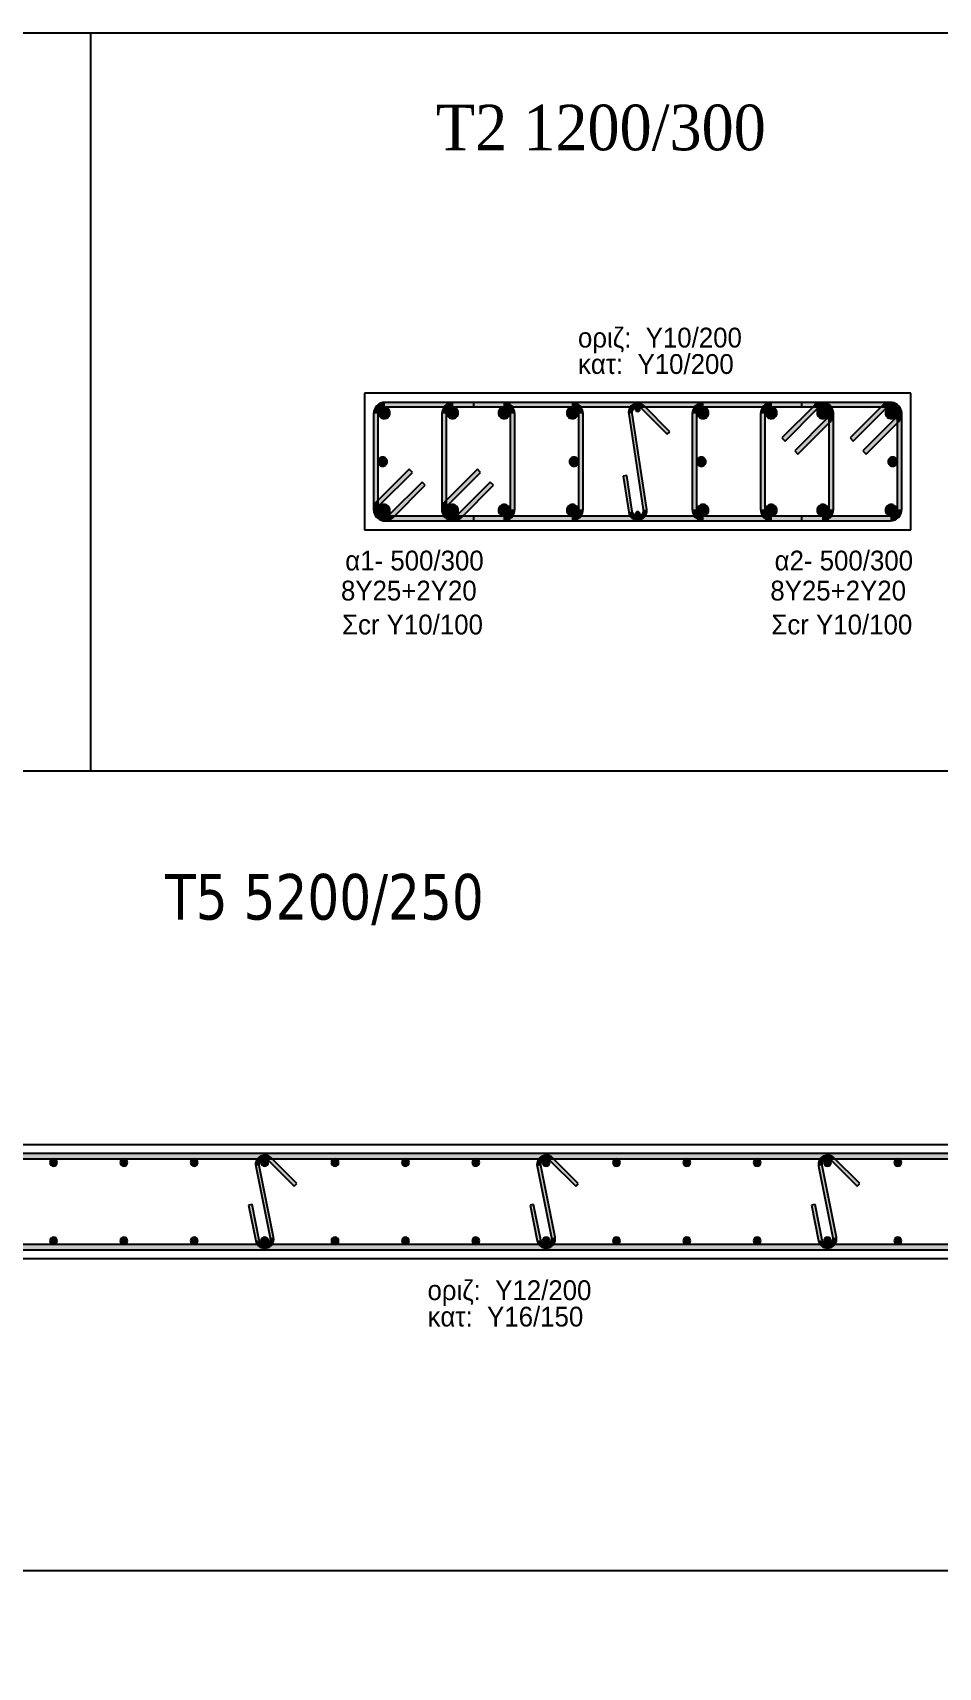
# Model space of a CAD drawing. Header units: millimetres. Extents: x -2171 to 1563, y -1758 to -1505.
# Drawn here: x -941.69 to -931.75, y -1608.19 to -1590.25 of the extents above; entities that cross this region are included whole.
import ezdxf

# ---------------------------------------------------------------- set-up
doc = ezdxf.new("R2010")
doc.units = ezdxf.units.MM
for name, color, linetype in [('-S_TEXT', 3, 'Continuous'), ('Col_Det', 7, 'Continuous'), ('Col_Det_4', 7, 'Continuous'), ('Col_Det_Fill', 7, 'Continuous'), ('Geo_Col_Pro_1', 7, 'Continuous'), ('pinakaki', 153, 'Continuous')]:
    doc.layers.add(name, color=color, linetype=linetype)
doc.styles.add('S1Arl22_b_934_161', font='arial.ttf', dxfattribs={"width": 0.933629, "height": 0.002175})
doc.styles.add('S1TmsNwRmn22_b_934_161', font='times.ttf', dxfattribs={"width": 0.933629, "height": 0.002175})
doc.styles.get("Standard").update_dxf_attribs({"font": 'tahoma.ttf'})

msp = doc.modelspace()

# ---------------------------------------------------------------- hatches: boundary and pattern name
at = {"layer": 'Col_Det_Fill'}
for color, points in [(252, [(-937.8223, -1594.3574), (-937.8223, -1594.3074, 0.4142136), (-937.9473, -1594.4324), (-937.8973, -1594.4324, -0.4142136)]), (252, [(-937.8973, -1594.4324), (-937.9473, -1594.4324), (-937.9473, -1595.4824), (-937.8973, -1595.4824)]), (12, [(-937.8936, -1594.4235, 0.4142136), (-937.8311, -1594.486, 0.4142136), (-937.7686, -1594.4235, 0.4142136), (-937.8311, -1594.361, 0.4142136)]), (252, [(-935.7723, -1594.3574), (-935.7723, -1594.3074), (-937.8223, -1594.3074), (-937.8223, -1594.3574)]), (252, [(-937.0723, -1594.3574), (-937.0723, -1594.3074, 0.4142136), (-937.1973, -1594.4324), (-937.1473, -1594.4324, -0.4142136)]), (252, [(-937.1473, -1594.4324), (-937.1973, -1594.4324), (-937.1973, -1595.4824), (-937.1473, -1595.4824)]), (56, [(-937.1436, -1594.4235, 0.4142136), (-937.0811, -1594.486, 0.4142136), (-937.0186, -1594.4235, 0.4142136), (-937.0811, -1594.361, 0.4142136)]), (252, [(-936.5223, -1594.3574), (-936.5223, -1594.3074), (-937.0723, -1594.3074), (-937.0723, -1594.3574)]), (252, [(-933.2458, -1594.3574), (-933.2458, -1594.3074), (-936.8488, -1594.3074), (-936.8488, -1594.3574)]), (56, [(-936.576, -1594.4235, 0.4142136), (-936.5135, -1594.486, 0.4142136), (-936.451, -1594.4235, 0.4142136), (-936.5135, -1594.361, 0.4142136)]), (252, [(-936.4473, -1594.4324), (-936.3973, -1594.4324, 0.4142136), (-936.5223, -1594.3074), (-936.5223, -1594.3574, -0.4142136)]), (252, [(-936.4473, -1595.4824), (-936.3973, -1595.4824), (-936.3973, -1594.4324), (-936.4473, -1594.4324)]), (12, [(-935.826, -1594.4235, 0.4142136), (-935.7635, -1594.486, 0.4142136), (-935.701, -1594.4235, 0.4142136), (-935.7635, -1594.361, 0.4142136)]), (252, [(-935.6973, -1594.4324), (-935.6473, -1594.4324, 0.4142136), (-935.7723, -1594.3074), (-935.7723, -1594.3574, -0.4142136)]), (252, [(-935.6973, -1595.4824), (-935.6473, -1595.4824), (-935.6473, -1594.4324), (-935.6973, -1594.4324)]), (252, [(-935.1462, -1594.4322), (-935.1066, -1594.4263, -0.7233449), (-935.0049, -1594.375), (-934.9766, -1594.3467, 0.7233449)]), (252, [(-934.988, -1595.4885), (-934.9484, -1595.4826), (-935.1066, -1594.4263), (-935.1462, -1594.4322)]), (133, [(-935.0723, -1594.3824, 0.4142136), (-935.0473, -1594.4074, 0.4142136), (-935.0223, -1594.3824, 0.4142136), (-935.0473, -1594.3574, 0.4142136)]), (252, [(-934.9766, -1594.3467), (-935.0049, -1594.375), (-934.722, -1594.6578), (-934.6937, -1594.6295)]), (252, [(-934.3223, -1594.3574), (-934.3223, -1594.3074, 0.4142136), (-934.4473, -1594.4324), (-934.3973, -1594.4324, -0.4142136)]), (252, [(-934.3973, -1594.4324), (-934.4473, -1594.4324), (-934.4473, -1595.4824), (-934.3973, -1595.4824)]), (12, [(-934.2686, -1594.4235, 0.4142136), (-934.3311, -1594.361, 0.4142136), (-934.3936, -1594.4235, 0.4142136), (-934.3311, -1594.486, 0.4142136)]), (252, [(-932.2723, -1594.3574), (-932.2723, -1594.3074), (-934.3223, -1594.3074), (-934.3223, -1594.3574)]), (252, [(-933.5723, -1594.3574), (-933.5723, -1594.3074, 0.4142136), (-933.6973, -1594.4324), (-933.6473, -1594.4324, -0.4142136)]), (252, [(-933.6473, -1594.4324), (-933.6973, -1594.4324), (-933.6973, -1595.4824), (-933.6473, -1595.4824)]), (56, [(-933.5186, -1594.4235, 0.4142136), (-933.5811, -1594.361, 0.4142136), (-933.6436, -1594.4235, 0.4142136), (-933.5811, -1594.486, 0.4142136)]), (252, [(-933.0223, -1594.3574), (-933.0223, -1594.3074), (-933.5723, -1594.3074), (-933.5723, -1594.3574)]), (252, [(-933.0753, -1594.3793), (-933.1107, -1594.344), (-933.4642, -1594.6975), (-933.4289, -1594.7329)]), (252, [(-932.9473, -1594.4324), (-932.8973, -1594.4324, 0.6681786), (-933.1107, -1594.344), (-933.0753, -1594.3793, -0.6681786)]), (56, [(-932.951, -1594.4235, 0.4142136), (-933.0135, -1594.361, 0.4142136), (-933.076, -1594.4235, 0.4142136), (-933.0135, -1594.486, 0.4142136)]), (252, [(-932.9693, -1594.4854), (-932.9339, -1594.5208, 0.6681786), (-933.0223, -1594.3074), (-933.0223, -1594.3574, -0.6681786)]), (252, [(-932.9473, -1595.4824), (-932.8973, -1595.4824), (-932.8973, -1594.4324), (-932.9473, -1594.4324)]), (252, [(-932.3253, -1594.3793), (-932.3607, -1594.344), (-932.7142, -1594.6975), (-932.6789, -1594.7329)]), (252, [(-932.1973, -1594.4324), (-932.1473, -1594.4324, 0.6681786), (-932.3607, -1594.344), (-932.3253, -1594.3793, -0.6681786)]), (12, [(-932.201, -1594.4235, 0.4142136), (-932.2635, -1594.361, 0.4142136), (-932.326, -1594.4235, 0.4142136), (-932.2635, -1594.486, 0.4142136)]), (252, [(-932.2193, -1594.4854), (-932.1839, -1594.5208, 0.6681786), (-932.2723, -1594.3074), (-932.2723, -1594.3574, -0.6681786)]), (252, [(-932.1973, -1595.4824), (-932.1473, -1595.4824), (-932.1473, -1594.4324), (-932.1973, -1594.4324)]), (252, [(-933.3228, -1594.839), (-933.2875, -1594.8743), (-932.9339, -1594.5208), (-932.9693, -1594.4854)]), (252, [(-932.5728, -1594.839), (-932.5375, -1594.8743), (-932.1839, -1594.5208), (-932.2193, -1594.4854)]), (133, [(-937.8973, -1594.9574, 0.4142136), (-937.8473, -1595.0074, 0.4142136), (-937.7973, -1594.9574, 0.4142136), (-937.8473, -1594.9074, 0.4142136)]), (133, [(-935.7973, -1594.9574, 0.4142136), (-935.7473, -1595.0074, 0.4142136), (-935.6973, -1594.9574, 0.4142136), (-935.7473, -1594.9074, 0.4142136)]), (133, [(-934.2973, -1594.9574, 0.4142136), (-934.3473, -1594.9074, 0.4142136), (-934.3973, -1594.9574, 0.4142136), (-934.3473, -1595.0074, 0.4142136)]), (133, [(-932.1973, -1594.9574, 0.4142136), (-932.2473, -1594.9074, 0.4142136), (-932.2973, -1594.9574, 0.4142136), (-932.2473, -1595.0074, 0.4142136)]), (252, [(-937.5218, -1595.0758), (-937.5571, -1595.0404), (-937.9107, -1595.394), (-937.8753, -1595.4293)]), (252, [(-937.7693, -1595.5354), (-937.7339, -1595.5708), (-937.3804, -1595.2172), (-937.4157, -1595.1819)]), (252, [(-936.7718, -1595.0758), (-936.8071, -1595.0404), (-937.1607, -1595.394), (-937.1253, -1595.4293)]), (252, [(-937.0193, -1595.5354), (-936.9839, -1595.5708), (-936.6304, -1595.2172), (-936.6657, -1595.1819)]), (252, [(-935.1659, -1595.1107), (-935.2055, -1595.1166), (-935.1462, -1595.5122), (-935.1066, -1595.5063)]), (252, [(-937.8753, -1595.4293), (-937.9107, -1595.394, 0.6681786), (-937.8223, -1595.6074), (-937.8223, -1595.5574, -0.6681786)]), (252, [(-937.8973, -1595.4824), (-937.9473, -1595.4824, 0.6681786), (-937.7339, -1595.5708), (-937.7693, -1595.5354, -0.6681786)]), (12, [(-937.8936, -1595.4912, 0.4142136), (-937.8311, -1595.5537, 0.4142136), (-937.7686, -1595.4912, 0.4142136), (-937.8311, -1595.4287, 0.4142136)]), (252, [(-937.1253, -1595.4293), (-937.1607, -1595.394, 0.6681786), (-937.0723, -1595.6074), (-937.0723, -1595.5574, -0.6681786)]), (252, [(-937.1473, -1595.4824), (-937.1973, -1595.4824, 0.6681786), (-936.9839, -1595.5708), (-937.0193, -1595.5354, -0.6681786)]), (56, [(-937.1436, -1595.4912, 0.4142136), (-937.0811, -1595.5537, 0.4142136), (-937.0186, -1595.4912, 0.4142136), (-937.0811, -1595.4287, 0.4142136)]), (56, [(-936.576, -1595.4912, 0.4142136), (-936.5135, -1595.5537, 0.4142136), (-936.451, -1595.4912, 0.4142136), (-936.5135, -1595.4287, 0.4142136)]), (252, [(-936.5223, -1595.5574), (-936.5223, -1595.6074, 0.4142136), (-936.3973, -1595.4824), (-936.4473, -1595.4824, -0.4142136)]), (12, [(-935.826, -1595.4912, 0.4142136), (-935.7635, -1595.5537, 0.4142136), (-935.701, -1595.4912, 0.4142136), (-935.7635, -1595.4287, 0.4142136)]), (252, [(-935.7723, -1595.5574), (-935.7723, -1595.6074, 0.4142136), (-935.6473, -1595.4824), (-935.6973, -1595.4824, -0.4142136)]), (252, [(-935.1066, -1595.5063), (-935.1462, -1595.5122, 1), (-934.9484, -1595.4826), (-934.988, -1595.4885, -1)]), (133, [(-935.0723, -1595.5324, 0.4142136), (-935.0473, -1595.5574, 0.4142136), (-935.0223, -1595.5324, 0.4142136), (-935.0473, -1595.5074, 0.4142136)]), (252, [(-934.3973, -1595.4824), (-934.4473, -1595.4824, 0.4142136), (-934.3223, -1595.6074), (-934.3223, -1595.5574, -0.4142136)]), (12, [(-934.2686, -1595.4912, 0.4142136), (-934.3311, -1595.4287, 0.4142136), (-934.3936, -1595.4912, 0.4142136), (-934.3311, -1595.5537, 0.4142136)]), (252, [(-933.6473, -1595.4824), (-933.6973, -1595.4824, 0.4142136), (-933.5723, -1595.6074), (-933.5723, -1595.5574, -0.4142136)]), (56, [(-933.5186, -1595.4912, 0.4142136), (-933.5811, -1595.4287, 0.4142136), (-933.6436, -1595.4912, 0.4142136), (-933.5811, -1595.5537, 0.4142136)]), (56, [(-932.951, -1595.4912, 0.4142136), (-933.0135, -1595.4287, 0.4142136), (-933.076, -1595.4912, 0.4142136), (-933.0135, -1595.5537, 0.4142136)]), (252, [(-933.0223, -1595.5574), (-933.0223, -1595.6074, 0.4142136), (-932.8973, -1595.4824), (-932.9473, -1595.4824, -0.4142136)]), (12, [(-932.201, -1595.4912, 0.4142136), (-932.2635, -1595.4287, 0.4142136), (-932.326, -1595.4912, 0.4142136), (-932.2635, -1595.5537, 0.4142136)]), (252, [(-932.2723, -1595.5574), (-932.2723, -1595.6074, 0.4142136), (-932.1473, -1595.4824), (-932.1973, -1595.4824, -0.4142136)]), (252, [(-937.8223, -1595.5574), (-937.8223, -1595.6074), (-935.7723, -1595.6074), (-935.7723, -1595.5574)]), (252, [(-937.0723, -1595.5574), (-937.0723, -1595.6074), (-936.5223, -1595.6074), (-936.5223, -1595.5574)]), (252, [(-936.8488, -1595.5574), (-936.8488, -1595.6074), (-933.2458, -1595.6074), (-933.2458, -1595.5574)]), (252, [(-934.3223, -1595.5574), (-934.3223, -1595.6074), (-932.2723, -1595.6074), (-932.2723, -1595.5574)]), (252, [(-933.5723, -1595.5574), (-933.5723, -1595.6074), (-933.0223, -1595.6074), (-933.0223, -1595.5574)]), (252, [(-926.3768, -1602.6107), (-926.3768, -1602.5507), (-946.5022, -1602.5507), (-946.5022, -1602.6107)]), (133, [(-941.5024, -1602.6507, 0.4142136), (-941.4624, -1602.6907, 0.4142136), (-941.4224, -1602.6507, 0.4142136), (-941.4624, -1602.6107, 0.4142136)]), (133, [(-940.7296, -1602.6507, 0.4142136), (-940.6896, -1602.6907, 0.4142136), (-940.6496, -1602.6507, 0.4142136), (-940.6896, -1602.6107, 0.4142136)]), (133, [(-939.9569, -1602.6507, 0.4142136), (-939.9169, -1602.6907, 0.4142136), (-939.8769, -1602.6507, 0.4142136), (-939.9169, -1602.6107, 0.4142136)]), (252, [(-939.2422, -1602.6902), (-939.203, -1602.6824, -0.741663), (-939.1017, -1602.6282), (-939.0734, -1602.6, 0.741663)]), (252, [(-939.0853, -1603.479), (-939.046, -1603.4712), (-939.203, -1602.6824), (-939.2422, -1602.6902)]), (133, [(-939.1841, -1602.6507, 0.4142136), (-939.1441, -1602.6907, 0.4142136), (-939.1041, -1602.6507, 0.4142136), (-939.1441, -1602.6107, 0.4142136)]), (252, [(-939.0734, -1602.6), (-939.1017, -1602.6282), (-938.8189, -1602.9111), (-938.7906, -1602.8828)]), (133, [(-938.4114, -1602.6507, 0.4142136), (-938.3714, -1602.6907, 0.4142136), (-938.3314, -1602.6507, 0.4142136), (-938.3714, -1602.6107, 0.4142136)]), (133, [(-937.6386, -1602.6507, 0.4142136), (-937.5986, -1602.6907, 0.4142136), (-937.5586, -1602.6507, 0.4142136), (-937.5986, -1602.6107, 0.4142136)]), (133, [(-936.8659, -1602.6507, 0.4142136), (-936.8259, -1602.6907, 0.4142136), (-936.7859, -1602.6507, 0.4142136), (-936.8259, -1602.6107, 0.4142136)]), (252, [(-936.1512, -1602.6902), (-936.112, -1602.6824, -0.741663), (-936.0107, -1602.6282), (-935.9824, -1602.6, 0.741663)]), (252, [(-935.9943, -1603.479), (-935.955, -1603.4712), (-936.112, -1602.6824), (-936.1512, -1602.6902)]), (133, [(-936.0931, -1602.6507, 0.4142136), (-936.0531, -1602.6907, 0.4142136), (-936.0131, -1602.6507, 0.4142136), (-936.0531, -1602.6107, 0.4142136)]), (252, [(-935.9824, -1602.6), (-936.0107, -1602.6282), (-935.7279, -1602.9111), (-935.6996, -1602.8828)]), (133, [(-935.3204, -1602.6507, 0.4142136), (-935.2804, -1602.6907, 0.4142136), (-935.2404, -1602.6507, 0.4142136), (-935.2804, -1602.6107, 0.4142136)]), (133, [(-934.5476, -1602.6507, 0.4142136), (-934.5076, -1602.6907, 0.4142136), (-934.4676, -1602.6507, 0.4142136), (-934.5076, -1602.6107, 0.4142136)]), (133, [(-933.7749, -1602.6507, 0.4142136), (-933.7349, -1602.6907, 0.4142136), (-933.6949, -1602.6507, 0.4142136), (-933.7349, -1602.6107, 0.4142136)]), (252, [(-933.0602, -1602.6902), (-933.021, -1602.6824, -0.741663), (-932.9197, -1602.6282), (-932.8914, -1602.6, 0.741663)]), (252, [(-932.9033, -1603.479), (-932.864, -1603.4712), (-933.021, -1602.6824), (-933.0602, -1602.6902)]), (133, [(-933.0021, -1602.6507, 0.4142136), (-932.9621, -1602.6907, 0.4142136), (-932.9221, -1602.6507, 0.4142136), (-932.9621, -1602.6107, 0.4142136)]), (252, [(-932.8914, -1602.6), (-932.9197, -1602.6282), (-932.6368, -1602.9111), (-932.6086, -1602.8828)]), (133, [(-932.2294, -1602.6507, 0.4142136), (-932.1894, -1602.6907, 0.4142136), (-932.1494, -1602.6507, 0.4142136), (-932.1894, -1602.6107, 0.4142136)]), (252, [(-939.281, -1603.1101), (-939.3203, -1603.1179), (-939.2422, -1603.5102), (-939.203, -1603.5024)]), (252, [(-936.19, -1603.1101), (-936.2292, -1603.1179), (-936.1512, -1603.5102), (-936.112, -1603.5024)]), (252, [(-933.099, -1603.1101), (-933.1382, -1603.1179), (-933.0602, -1603.5102), (-933.021, -1603.5024)]), (252, [(-946.5022, -1603.5507), (-946.5022, -1603.6107), (-926.3768, -1603.6107), (-926.3768, -1603.5507)]), (133, [(-941.5024, -1603.5107, 0.4142136), (-941.4624, -1603.5507, 0.4142136), (-941.4224, -1603.5107, 0.4142136), (-941.4624, -1603.4707, 0.4142136)]), (133, [(-940.7296, -1603.5107, 0.4142136), (-940.6896, -1603.5507, 0.4142136), (-940.6496, -1603.5107, 0.4142136), (-940.6896, -1603.4707, 0.4142136)]), (133, [(-939.9569, -1603.5107, 0.4142136), (-939.9169, -1603.5507, 0.4142136), (-939.8769, -1603.5107, 0.4142136), (-939.9169, -1603.4707, 0.4142136)]), (252, [(-939.203, -1603.5024), (-939.2422, -1603.5102, 1), (-939.046, -1603.4712), (-939.0853, -1603.479, -1)]), (133, [(-939.1841, -1603.5107, 0.4142136), (-939.1441, -1603.5507, 0.4142136), (-939.1041, -1603.5107, 0.4142136), (-939.1441, -1603.4707, 0.4142136)]), (133, [(-938.4114, -1603.5107, 0.4142136), (-938.3714, -1603.5507, 0.4142136), (-938.3314, -1603.5107, 0.4142136), (-938.3714, -1603.4707, 0.4142136)]), (133, [(-937.6386, -1603.5107, 0.4142136), (-937.5986, -1603.5507, 0.4142136), (-937.5586, -1603.5107, 0.4142136), (-937.5986, -1603.4707, 0.4142136)]), (133, [(-936.8659, -1603.5107, 0.4142136), (-936.8259, -1603.5507, 0.4142136), (-936.7859, -1603.5107, 0.4142136), (-936.8259, -1603.4707, 0.4142136)]), (252, [(-936.112, -1603.5024), (-936.1512, -1603.5102, 1), (-935.955, -1603.4712), (-935.9943, -1603.479, -1)]), (133, [(-936.0931, -1603.5107, 0.4142136), (-936.0531, -1603.5507, 0.4142136), (-936.0131, -1603.5107, 0.4142136), (-936.0531, -1603.4707, 0.4142136)]), (133, [(-935.3204, -1603.5107, 0.4142136), (-935.2804, -1603.5507, 0.4142136), (-935.2404, -1603.5107, 0.4142136), (-935.2804, -1603.4707, 0.4142136)]), (133, [(-934.5476, -1603.5107, 0.4142136), (-934.5076, -1603.5507, 0.4142136), (-934.4676, -1603.5107, 0.4142136), (-934.5076, -1603.4707, 0.4142136)]), (133, [(-933.7749, -1603.5107, 0.4142136), (-933.7349, -1603.5507, 0.4142136), (-933.6949, -1603.5107, 0.4142136), (-933.7349, -1603.4707, 0.4142136)]), (252, [(-933.021, -1603.5024), (-933.0602, -1603.5102, 1), (-932.864, -1603.4712), (-932.9033, -1603.479, -1)]), (133, [(-933.0021, -1603.5107, 0.4142136), (-932.9621, -1603.5507, 0.4142136), (-932.9221, -1603.5107, 0.4142136), (-932.9621, -1603.4707, 0.4142136)]), (133, [(-932.2294, -1603.5107, 0.4142136), (-932.1894, -1603.5507, 0.4142136), (-932.1494, -1603.5107, 0.4142136), (-932.1894, -1603.4707, 0.4142136)])]:
    msp.add_hatch(color=color, dxfattribs=at).paths.add_polyline_path(points)

# ---------------------------------------------------------------- linework, layer by layer
at = {"layer": '-S_TEXT', "ltscale": 5}
msp.add_lwpolyline([(-951.7016, -1590.2497), (-893.5541, -1590.2497), (-893.5541, -1630.2944), (-951.7016, -1630.2944)], close=True, dxfattribs=at)
at = {"layer": 'Col_Det', "color": 7, "elevation": -14.75}
for points in [[(-932.0473, -1594.2074), (-938.0473, -1594.2074)], [(-938.0473, -1594.2074), (-938.0473, -1595.7074)], [(-932.0473, -1595.7074), (-932.0473, -1594.2074)], [(-937.9473, -1594.4324), (-937.9473, -1595.4824)], [(-937.8973, -1595.4824), (-937.8973, -1594.4324)], [(-935.7723, -1594.3074), (-937.8223, -1594.3074)], [(-937.8223, -1594.3574), (-935.7723, -1594.3574)], [(-937.1973, -1594.4324), (-937.1973, -1595.4824)], [(-937.1473, -1595.4824), (-937.1473, -1594.4324)], [(-936.5223, -1594.3074), (-937.0723, -1594.3074)], [(-937.0723, -1594.3574), (-936.5223, -1594.3574)], [(-933.2458, -1594.3074), (-936.8488, -1594.3074)], [(-936.8488, -1594.3074), (-936.8488, -1594.3574)], [(-936.8488, -1594.3574), (-933.2458, -1594.3574)], [(-936.4473, -1594.4324), (-936.4473, -1595.4824)], [(-936.3973, -1595.4824), (-936.3973, -1594.4324)], [(-935.6973, -1594.4324), (-935.6973, -1595.4824)], [(-935.6473, -1595.4824), (-935.6473, -1594.4324)], [(-935.1462, -1594.4322), (-934.988, -1595.4885)], [(-934.9484, -1595.4826), (-935.1066, -1594.4263)], [(-935.0049, -1594.375), (-934.722, -1594.6578)], [(-934.6937, -1594.6295), (-934.9766, -1594.3467)], [(-934.4473, -1594.4324), (-934.4473, -1595.4824)], [(-934.3973, -1595.4824), (-934.3973, -1594.4324)], [(-932.2723, -1594.3074), (-934.3223, -1594.3074)], [(-934.3223, -1594.3574), (-932.2723, -1594.3574)], [(-933.6973, -1594.4324), (-933.6973, -1595.4824)], [(-933.6473, -1595.4824), (-933.6473, -1594.4324)], [(-933.0223, -1594.3074), (-933.5723, -1594.3074)], [(-933.5723, -1594.3574), (-933.0223, -1594.3574)], [(-933.1107, -1594.344), (-933.4642, -1594.6975)], [(-933.4289, -1594.7329), (-933.0753, -1594.3793)], [(-933.2458, -1594.3574), (-933.2458, -1594.3074)], [(-932.9473, -1594.4324), (-932.9473, -1595.4824)], [(-932.8973, -1595.4824), (-932.8973, -1594.4324)], [(-932.3607, -1594.344), (-932.7142, -1594.6975)], [(-932.6789, -1594.7329), (-932.3253, -1594.3793)], [(-932.1973, -1594.4324), (-932.1973, -1595.4824)], [(-932.1473, -1595.4824), (-932.1473, -1594.4324)], [(-934.722, -1594.6578), (-934.6937, -1594.6295)], [(-932.9693, -1594.4854), (-933.3228, -1594.839)], [(-933.2875, -1594.8743), (-932.9339, -1594.5208)], [(-932.2193, -1594.4854), (-932.5728, -1594.839)], [(-932.5375, -1594.8743), (-932.1839, -1594.5208)], [(-933.4642, -1594.6975), (-933.4289, -1594.7329)], [(-932.7142, -1594.6975), (-932.6789, -1594.7329)], [(-933.3228, -1594.839), (-933.2875, -1594.8743)], [(-932.5728, -1594.839), (-932.5375, -1594.8743)], [(-937.5571, -1595.0404), (-937.9107, -1595.394)], [(-937.8753, -1595.4293), (-937.5218, -1595.0758)], [(-937.4157, -1595.1819), (-937.7693, -1595.5354)], [(-937.5218, -1595.0758), (-937.5571, -1595.0404)], [(-937.3804, -1595.2172), (-937.4157, -1595.1819)], [(-936.8071, -1595.0404), (-937.1607, -1595.394)], [(-937.1253, -1595.4293), (-936.7718, -1595.0758)], [(-936.6657, -1595.1819), (-937.0193, -1595.5354)], [(-936.7718, -1595.0758), (-936.8071, -1595.0404)], [(-936.6304, -1595.2172), (-936.6657, -1595.1819)], [(-935.1659, -1595.1107), (-935.2055, -1595.1166)], [(-935.2055, -1595.1166), (-935.1462, -1595.5122)], [(-935.1066, -1595.5063), (-935.1659, -1595.1107)], [(-937.7339, -1595.5708), (-937.3804, -1595.2172)], [(-936.9839, -1595.5708), (-936.6304, -1595.2172)], [(-938.0473, -1595.7074), (-932.0473, -1595.7074)], [(-935.7723, -1595.5574), (-937.8223, -1595.5574)], [(-937.8223, -1595.6074), (-935.7723, -1595.6074)], [(-936.5223, -1595.5574), (-937.0723, -1595.5574)], [(-937.0723, -1595.6074), (-936.5223, -1595.6074)], [(-936.8488, -1595.5574), (-936.8488, -1595.6074)], [(-933.2458, -1595.5574), (-936.8488, -1595.5574)], [(-936.8488, -1595.6074), (-933.2458, -1595.6074)], [(-932.2723, -1595.5574), (-934.3223, -1595.5574)], [(-934.3223, -1595.6074), (-932.2723, -1595.6074)], [(-933.0223, -1595.5574), (-933.5723, -1595.5574)], [(-933.5723, -1595.6074), (-933.0223, -1595.6074)], [(-933.2458, -1595.6074), (-933.2458, -1595.5574)]]:
    msp.add_lwpolyline(points, dxfattribs=at)
for points in [[(-937.8223, -1594.3074, 0.4142136), (-937.9473, -1594.4324)], [(-937.8973, -1594.4324, -0.4142136), (-937.8223, -1594.3574, -0.4142136)], [(-937.8311, -1594.361, 0.4142136), (-937.8936, -1594.4235, 0.4142136)], [(-937.8936, -1594.4235, 0.4142136), (-937.8311, -1594.486, 0.4142136)], [(-937.7686, -1594.4235, 0.4142136), (-937.8311, -1594.361, 0.4142136)], [(-937.8311, -1594.486, 0.4142136), (-937.7686, -1594.4235, 0.4142136)], [(-937.0723, -1594.3074, 0.4142136), (-937.1973, -1594.4324)], [(-937.1473, -1594.4324, -0.4142136), (-937.0723, -1594.3574, -0.4142136)], [(-937.0811, -1594.361, 0.4142136), (-937.1436, -1594.4235, 0.4142136)], [(-937.1436, -1594.4235, 0.4142136), (-937.0811, -1594.486, 0.4142136)], [(-937.0186, -1594.4235, 0.4142136), (-937.0811, -1594.361, 0.4142136)], [(-937.0811, -1594.486, 0.4142136), (-937.0186, -1594.4235, 0.4142136)], [(-936.5135, -1594.361, 0.4142136), (-936.576, -1594.4235, 0.4142136)], [(-936.576, -1594.4235, 0.4142136), (-936.5135, -1594.486, 0.4142136)], [(-936.3973, -1594.4324, 0.4142136), (-936.5223, -1594.3074)], [(-936.5223, -1594.3574, -0.4142136), (-936.4473, -1594.4324, -0.4142136)], [(-936.451, -1594.4235, 0.4142136), (-936.5135, -1594.361, 0.4142136)], [(-936.5135, -1594.486, 0.4142136), (-936.451, -1594.4235, 0.4142136)], [(-935.7635, -1594.361, 0.4142136), (-935.826, -1594.4235, 0.4142136)], [(-935.826, -1594.4235, 0.4142136), (-935.7635, -1594.486, 0.4142136)], [(-935.6473, -1594.4324, 0.4142136), (-935.7723, -1594.3074)], [(-935.7723, -1594.3574, -0.4142136), (-935.6973, -1594.4324, -0.4142136)], [(-935.701, -1594.4235, 0.4142136), (-935.7635, -1594.361, 0.4142136)], [(-935.7635, -1594.486, 0.4142136), (-935.701, -1594.4235, 0.4142136)], [(-934.9766, -1594.3467, 0.7233449), (-935.1462, -1594.4322, 0.7233449)], [(-935.1066, -1594.4263, -0.7233449), (-935.0049, -1594.375)], [(-935.0473, -1594.3574, 0.4142136), (-935.0723, -1594.3824, 0.4142136)], [(-935.0723, -1594.3824, 0.4142136), (-935.0473, -1594.4074, 0.4142136)], [(-935.0223, -1594.3824, 0.4142136), (-935.0473, -1594.3574, 0.4142136)], [(-935.0473, -1594.4074, 0.4142136), (-935.0223, -1594.3824, 0.4142136)], [(-934.3223, -1594.3074, 0.4142136), (-934.4473, -1594.4324)], [(-934.3973, -1594.4324, -0.4142136), (-934.3223, -1594.3574, -0.4142136)], [(-934.3311, -1594.361, 0.4142136), (-934.3936, -1594.4235, 0.4142136)], [(-934.3936, -1594.4235, 0.4142136), (-934.3311, -1594.486, 0.4142136)], [(-934.2686, -1594.4235, 0.4142136), (-934.3311, -1594.361, 0.4142136)], [(-934.3311, -1594.486, 0.4142136), (-934.2686, -1594.4235, 0.4142136)], [(-933.5723, -1594.3074, 0.4142136), (-933.6973, -1594.4324)], [(-933.6473, -1594.4324, -0.4142136), (-933.5723, -1594.3574, -0.4142136)], [(-933.5811, -1594.361, 0.4142136), (-933.6436, -1594.4235, 0.4142136)], [(-933.6436, -1594.4235, 0.4142136), (-933.5811, -1594.486, 0.4142136)], [(-933.5186, -1594.4235, 0.4142136), (-933.5811, -1594.361, 0.4142136)], [(-933.5811, -1594.486, 0.4142136), (-933.5186, -1594.4235, 0.4142136)], [(-932.8973, -1594.4324, 0.6681786), (-933.1107, -1594.344)], [(-933.0135, -1594.361, 0.4142136), (-933.076, -1594.4235, 0.4142136)], [(-933.076, -1594.4235, 0.4142136), (-933.0135, -1594.486, 0.4142136)], [(-933.0753, -1594.3793, -0.6681786), (-932.9473, -1594.4324, -0.6681786)], [(-932.9339, -1594.5208, 0.6681786), (-933.0223, -1594.3074)], [(-933.0223, -1594.3574, -0.6681786), (-932.9693, -1594.4854, -0.6681786)], [(-932.951, -1594.4235, 0.4142136), (-933.0135, -1594.361, 0.4142136)], [(-933.0135, -1594.486, 0.4142136), (-932.951, -1594.4235, 0.4142136)], [(-932.1473, -1594.4324, 0.6681786), (-932.3607, -1594.344)], [(-932.2635, -1594.361, 0.4142136), (-932.326, -1594.4235, 0.4142136)], [(-932.326, -1594.4235, 0.4142136), (-932.2635, -1594.486, 0.4142136)], [(-932.3253, -1594.3793, -0.6681786), (-932.1973, -1594.4324, -0.6681786)], [(-932.1839, -1594.5208, 0.6681786), (-932.2723, -1594.3074)], [(-932.2723, -1594.3574, -0.6681786), (-932.2193, -1594.4854, -0.6681786)], [(-932.201, -1594.4235, 0.4142136), (-932.2635, -1594.361, 0.4142136)], [(-932.2635, -1594.486, 0.4142136), (-932.201, -1594.4235, 0.4142136)], [(-937.8473, -1594.9074, 0.4142136), (-937.8973, -1594.9574, 0.4142136)], [(-937.8973, -1594.9574, 0.4142136), (-937.8473, -1595.0074, 0.4142136)], [(-937.7973, -1594.9574, 0.4142136), (-937.8473, -1594.9074, 0.4142136)], [(-937.8473, -1595.0074, 0.4142136), (-937.7973, -1594.9574, 0.4142136)], [(-935.7473, -1594.9074, 0.4142136), (-935.7973, -1594.9574, 0.4142136)], [(-935.7973, -1594.9574, 0.4142136), (-935.7473, -1595.0074, 0.4142136)], [(-935.6973, -1594.9574, 0.4142136), (-935.7473, -1594.9074, 0.4142136)], [(-935.7473, -1595.0074, 0.4142136), (-935.6973, -1594.9574, 0.4142136)], [(-934.3473, -1594.9074, 0.4142136), (-934.3973, -1594.9574, 0.4142136)], [(-934.3973, -1594.9574, 0.4142136), (-934.3473, -1595.0074, 0.4142136)], [(-934.2973, -1594.9574, 0.4142136), (-934.3473, -1594.9074, 0.4142136)], [(-934.3473, -1595.0074, 0.4142136), (-934.2973, -1594.9574, 0.4142136)], [(-932.2473, -1594.9074, 0.4142136), (-932.2973, -1594.9574, 0.4142136)], [(-932.2973, -1594.9574, 0.4142136), (-932.2473, -1595.0074, 0.4142136)], [(-932.1973, -1594.9574, 0.4142136), (-932.2473, -1594.9074, 0.4142136)], [(-932.2473, -1595.0074, 0.4142136), (-932.1973, -1594.9574, 0.4142136)], [(-937.9107, -1595.394, 0.6681786), (-937.8223, -1595.6074)], [(-937.9473, -1595.4824, 0.6681786), (-937.7339, -1595.5708)], [(-937.8223, -1595.5574, -0.6681786), (-937.8753, -1595.4293, -0.6681786)], [(-937.7693, -1595.5354, -0.6681786), (-937.8973, -1595.4824, -0.6681786)], [(-937.8311, -1595.4287, 0.4142136), (-937.8936, -1595.4912, 0.4142136)], [(-937.8936, -1595.4912, 0.4142136), (-937.8311, -1595.5537, 0.4142136)], [(-937.7686, -1595.4912, 0.4142136), (-937.8311, -1595.4287, 0.4142136)], [(-937.8311, -1595.5537, 0.4142136), (-937.7686, -1595.4912, 0.4142136)], [(-937.1607, -1595.394, 0.6681786), (-937.0723, -1595.6074)], [(-937.1973, -1595.4824, 0.6681786), (-936.9839, -1595.5708)], [(-937.0723, -1595.5574, -0.6681786), (-937.1253, -1595.4293, -0.6681786)], [(-937.0193, -1595.5354, -0.6681786), (-937.1473, -1595.4824, -0.6681786)], [(-937.0811, -1595.4287, 0.4142136), (-937.1436, -1595.4912, 0.4142136)], [(-937.1436, -1595.4912, 0.4142136), (-937.0811, -1595.5537, 0.4142136)], [(-937.0186, -1595.4912, 0.4142136), (-937.0811, -1595.4287, 0.4142136)], [(-937.0811, -1595.5537, 0.4142136), (-937.0186, -1595.4912, 0.4142136)], [(-936.5135, -1595.4287, 0.4142136), (-936.576, -1595.4912, 0.4142136)], [(-936.576, -1595.4912, 0.4142136), (-936.5135, -1595.5537, 0.4142136)], [(-936.5223, -1595.6074, 0.4142136), (-936.3973, -1595.4824)], [(-936.4473, -1595.4824, -0.4142136), (-936.5223, -1595.5574, -0.4142136)], [(-936.451, -1595.4912, 0.4142136), (-936.5135, -1595.4287, 0.4142136)], [(-936.5135, -1595.5537, 0.4142136), (-936.451, -1595.4912, 0.4142136)], [(-935.7635, -1595.4287, 0.4142136), (-935.826, -1595.4912, 0.4142136)], [(-935.826, -1595.4912, 0.4142136), (-935.7635, -1595.5537, 0.4142136)], [(-935.7723, -1595.6074, 0.4142136), (-935.6473, -1595.4824)], [(-935.6973, -1595.4824, -0.4142136), (-935.7723, -1595.5574, -0.4142136)], [(-935.701, -1595.4912, 0.4142136), (-935.7635, -1595.4287, 0.4142136)], [(-935.7635, -1595.5537, 0.4142136), (-935.701, -1595.4912, 0.4142136)], [(-935.1462, -1595.5122, 1), (-934.9484, -1595.4826)], [(-934.988, -1595.4885, -1), (-935.1066, -1595.5063, -1)], [(-935.0473, -1595.5074, 0.4142136), (-935.0723, -1595.5324, 0.4142136)], [(-935.0723, -1595.5324, 0.4142136), (-935.0473, -1595.5574, 0.4142136)], [(-935.0223, -1595.5324, 0.4142136), (-935.0473, -1595.5074, 0.4142136)], [(-935.0473, -1595.5574, 0.4142136), (-935.0223, -1595.5324, 0.4142136)], [(-934.4473, -1595.4824, 0.4142136), (-934.3223, -1595.6074)], [(-934.3223, -1595.5574, -0.4142136), (-934.3973, -1595.4824, -0.4142136)], [(-934.3311, -1595.4287, 0.4142136), (-934.3936, -1595.4912, 0.4142136)], [(-934.3936, -1595.4912, 0.4142136), (-934.3311, -1595.5537, 0.4142136)], [(-934.2686, -1595.4912, 0.4142136), (-934.3311, -1595.4287, 0.4142136)], [(-934.3311, -1595.5537, 0.4142136), (-934.2686, -1595.4912, 0.4142136)], [(-933.6973, -1595.4824, 0.4142136), (-933.5723, -1595.6074)], [(-933.5723, -1595.5574, -0.4142136), (-933.6473, -1595.4824, -0.4142136)], [(-933.5811, -1595.4287, 0.4142136), (-933.6436, -1595.4912, 0.4142136)], [(-933.6436, -1595.4912, 0.4142136), (-933.5811, -1595.5537, 0.4142136)], [(-933.5186, -1595.4912, 0.4142136), (-933.5811, -1595.4287, 0.4142136)], [(-933.5811, -1595.5537, 0.4142136), (-933.5186, -1595.4912, 0.4142136)], [(-933.0135, -1595.4287, 0.4142136), (-933.076, -1595.4912, 0.4142136)], [(-933.076, -1595.4912, 0.4142136), (-933.0135, -1595.5537, 0.4142136)], [(-933.0223, -1595.6074, 0.4142136), (-932.8973, -1595.4824)], [(-932.9473, -1595.4824, -0.4142136), (-933.0223, -1595.5574, -0.4142136)], [(-932.951, -1595.4912, 0.4142136), (-933.0135, -1595.4287, 0.4142136)], [(-933.0135, -1595.5537, 0.4142136), (-932.951, -1595.4912, 0.4142136)], [(-932.2635, -1595.4287, 0.4142136), (-932.326, -1595.4912, 0.4142136)], [(-932.326, -1595.4912, 0.4142136), (-932.2635, -1595.5537, 0.4142136)], [(-932.2723, -1595.6074, 0.4142136), (-932.1473, -1595.4824)], [(-932.1973, -1595.4824, -0.4142136), (-932.2723, -1595.5574, -0.4142136)], [(-932.201, -1595.4912, 0.4142136), (-932.2635, -1595.4287, 0.4142136)], [(-932.2635, -1595.5537, 0.4142136), (-932.201, -1595.4912, 0.4142136)]]:
    msp.add_lwpolyline(points, format="xyb", dxfattribs=at)
at = {"layer": 'Col_Det', "color": 7}
for points in [[(-923.4387, -1602.4557), (-949.4403, -1602.4557)], [(-926.3768, -1602.5507), (-946.5022, -1602.5507)], [(-946.5022, -1602.6107), (-926.3768, -1602.6107)], [(-939.2422, -1602.6902), (-939.0853, -1603.479)], [(-939.046, -1603.4712), (-939.203, -1602.6824)], [(-939.1017, -1602.6282), (-938.8189, -1602.9111)], [(-938.7906, -1602.8828), (-939.0734, -1602.6)], [(-936.1512, -1602.6902), (-935.9943, -1603.479)], [(-935.955, -1603.4712), (-936.112, -1602.6824)], [(-936.0107, -1602.6282), (-935.7279, -1602.9111)], [(-935.6996, -1602.8828), (-935.9824, -1602.6)], [(-933.0602, -1602.6902), (-932.9033, -1603.479)], [(-932.864, -1603.4712), (-933.021, -1602.6824)], [(-932.9197, -1602.6282), (-932.6368, -1602.9111)], [(-932.6086, -1602.8828), (-932.8914, -1602.6)], [(-938.8189, -1602.9111), (-938.7906, -1602.8828)], [(-935.7279, -1602.9111), (-935.6996, -1602.8828)], [(-932.6368, -1602.9111), (-932.6086, -1602.8828)], [(-939.281, -1603.1101), (-939.3203, -1603.1179)], [(-939.3203, -1603.1179), (-939.2422, -1603.5102)], [(-939.203, -1603.5024), (-939.281, -1603.1101)], [(-936.19, -1603.1101), (-936.2292, -1603.1179)], [(-936.2292, -1603.1179), (-936.1512, -1603.5102)], [(-936.112, -1603.5024), (-936.19, -1603.1101)], [(-933.099, -1603.1101), (-933.1382, -1603.1179)], [(-933.1382, -1603.1179), (-933.0602, -1603.5102)], [(-933.021, -1603.5024), (-933.099, -1603.1101)], [(-926.3768, -1603.5507), (-946.5022, -1603.5507)], [(-946.5022, -1603.6107), (-926.3768, -1603.6107)], [(-949.4403, -1603.7057), (-923.4387, -1603.7057)]]:
    msp.add_lwpolyline(points, dxfattribs=at)
for points in [[(-941.4624, -1602.6107, 0.4142136), (-941.5024, -1602.6507, 0.4142136)], [(-941.5024, -1602.6507, 0.4142136), (-941.4624, -1602.6907, 0.4142136)], [(-941.4224, -1602.6507, 0.4142136), (-941.4624, -1602.6107, 0.4142136)], [(-941.4624, -1602.6907, 0.4142136), (-941.4224, -1602.6507, 0.4142136)], [(-940.6896, -1602.6107, 0.4142136), (-940.7296, -1602.6507, 0.4142136)], [(-940.7296, -1602.6507, 0.4142136), (-940.6896, -1602.6907, 0.4142136)], [(-940.6496, -1602.6507, 0.4142136), (-940.6896, -1602.6107, 0.4142136)], [(-940.6896, -1602.6907, 0.4142136), (-940.6496, -1602.6507, 0.4142136)], [(-939.9169, -1602.6107, 0.4142136), (-939.9569, -1602.6507, 0.4142136)], [(-939.9569, -1602.6507, 0.4142136), (-939.9169, -1602.6907, 0.4142136)], [(-939.8769, -1602.6507, 0.4142136), (-939.9169, -1602.6107, 0.4142136)], [(-939.9169, -1602.6907, 0.4142136), (-939.8769, -1602.6507, 0.4142136)], [(-939.0734, -1602.6, 0.741663), (-939.2422, -1602.6902, 0.741663)], [(-939.203, -1602.6824, -0.741663), (-939.1017, -1602.6282)], [(-939.1441, -1602.6107, 0.4142136), (-939.1841, -1602.6507, 0.4142136)], [(-939.1841, -1602.6507, 0.4142136), (-939.1441, -1602.6907, 0.4142136)], [(-939.1041, -1602.6507, 0.4142136), (-939.1441, -1602.6107, 0.4142136)], [(-939.1441, -1602.6907, 0.4142136), (-939.1041, -1602.6507, 0.4142136)], [(-938.3714, -1602.6107, 0.4142136), (-938.4114, -1602.6507, 0.4142136)], [(-938.4114, -1602.6507, 0.4142136), (-938.3714, -1602.6907, 0.4142136)], [(-938.3314, -1602.6507, 0.4142136), (-938.3714, -1602.6107, 0.4142136)], [(-938.3714, -1602.6907, 0.4142136), (-938.3314, -1602.6507, 0.4142136)], [(-937.5986, -1602.6107, 0.4142136), (-937.6386, -1602.6507, 0.4142136)], [(-937.6386, -1602.6507, 0.4142136), (-937.5986, -1602.6907, 0.4142136)], [(-937.5586, -1602.6507, 0.4142136), (-937.5986, -1602.6107, 0.4142136)], [(-937.5986, -1602.6907, 0.4142136), (-937.5586, -1602.6507, 0.4142136)], [(-936.8259, -1602.6107, 0.4142136), (-936.8659, -1602.6507, 0.4142136)], [(-936.8659, -1602.6507, 0.4142136), (-936.8259, -1602.6907, 0.4142136)], [(-936.7859, -1602.6507, 0.4142136), (-936.8259, -1602.6107, 0.4142136)], [(-936.8259, -1602.6907, 0.4142136), (-936.7859, -1602.6507, 0.4142136)], [(-935.9824, -1602.6, 0.741663), (-936.1512, -1602.6902, 0.741663)], [(-936.112, -1602.6824, -0.741663), (-936.0107, -1602.6282)], [(-936.0531, -1602.6107, 0.4142136), (-936.0931, -1602.6507, 0.4142136)], [(-936.0931, -1602.6507, 0.4142136), (-936.0531, -1602.6907, 0.4142136)], [(-936.0131, -1602.6507, 0.4142136), (-936.0531, -1602.6107, 0.4142136)], [(-936.0531, -1602.6907, 0.4142136), (-936.0131, -1602.6507, 0.4142136)], [(-935.2804, -1602.6107, 0.4142136), (-935.3204, -1602.6507, 0.4142136)], [(-935.3204, -1602.6507, 0.4142136), (-935.2804, -1602.6907, 0.4142136)], [(-935.2404, -1602.6507, 0.4142136), (-935.2804, -1602.6107, 0.4142136)], [(-935.2804, -1602.6907, 0.4142136), (-935.2404, -1602.6507, 0.4142136)], [(-934.5076, -1602.6107, 0.4142136), (-934.5476, -1602.6507, 0.4142136)], [(-934.5476, -1602.6507, 0.4142136), (-934.5076, -1602.6907, 0.4142136)], [(-934.4676, -1602.6507, 0.4142136), (-934.5076, -1602.6107, 0.4142136)], [(-934.5076, -1602.6907, 0.4142136), (-934.4676, -1602.6507, 0.4142136)], [(-933.7349, -1602.6107, 0.4142136), (-933.7749, -1602.6507, 0.4142136)], [(-933.7749, -1602.6507, 0.4142136), (-933.7349, -1602.6907, 0.4142136)], [(-933.6949, -1602.6507, 0.4142136), (-933.7349, -1602.6107, 0.4142136)], [(-933.7349, -1602.6907, 0.4142136), (-933.6949, -1602.6507, 0.4142136)], [(-932.8914, -1602.6, 0.741663), (-933.0602, -1602.6902, 0.741663)], [(-933.021, -1602.6824, -0.741663), (-932.9197, -1602.6282)], [(-932.9621, -1602.6107, 0.4142136), (-933.0021, -1602.6507, 0.4142136)], [(-933.0021, -1602.6507, 0.4142136), (-932.9621, -1602.6907, 0.4142136)], [(-932.9221, -1602.6507, 0.4142136), (-932.9621, -1602.6107, 0.4142136)], [(-932.9621, -1602.6907, 0.4142136), (-932.9221, -1602.6507, 0.4142136)], [(-932.1894, -1602.6107, 0.4142136), (-932.2294, -1602.6507, 0.4142136)], [(-932.2294, -1602.6507, 0.4142136), (-932.1894, -1602.6907, 0.4142136)], [(-932.1494, -1602.6507, 0.4142136), (-932.1894, -1602.6107, 0.4142136)], [(-932.1894, -1602.6907, 0.4142136), (-932.1494, -1602.6507, 0.4142136)], [(-941.4624, -1603.4707, 0.4142136), (-941.5024, -1603.5107, 0.4142136)], [(-941.5024, -1603.5107, 0.4142136), (-941.4624, -1603.5507, 0.4142136)], [(-941.4224, -1603.5107, 0.4142136), (-941.4624, -1603.4707, 0.4142136)], [(-941.4624, -1603.5507, 0.4142136), (-941.4224, -1603.5107, 0.4142136)], [(-940.6896, -1603.4707, 0.4142136), (-940.7296, -1603.5107, 0.4142136)], [(-940.7296, -1603.5107, 0.4142136), (-940.6896, -1603.5507, 0.4142136)], [(-940.6496, -1603.5107, 0.4142136), (-940.6896, -1603.4707, 0.4142136)], [(-940.6896, -1603.5507, 0.4142136), (-940.6496, -1603.5107, 0.4142136)], [(-939.9169, -1603.4707, 0.4142136), (-939.9569, -1603.5107, 0.4142136)], [(-939.9569, -1603.5107, 0.4142136), (-939.9169, -1603.5507, 0.4142136)], [(-939.8769, -1603.5107, 0.4142136), (-939.9169, -1603.4707, 0.4142136)], [(-939.9169, -1603.5507, 0.4142136), (-939.8769, -1603.5107, 0.4142136)], [(-939.2422, -1603.5102, 1), (-939.046, -1603.4712)], [(-939.0853, -1603.479, -1), (-939.203, -1603.5024, -1)], [(-939.1441, -1603.4707, 0.4142136), (-939.1841, -1603.5107, 0.4142136)], [(-939.1841, -1603.5107, 0.4142136), (-939.1441, -1603.5507, 0.4142136)], [(-939.1041, -1603.5107, 0.4142136), (-939.1441, -1603.4707, 0.4142136)], [(-939.1441, -1603.5507, 0.4142136), (-939.1041, -1603.5107, 0.4142136)], [(-938.3714, -1603.4707, 0.4142136), (-938.4114, -1603.5107, 0.4142136)], [(-938.4114, -1603.5107, 0.4142136), (-938.3714, -1603.5507, 0.4142136)], [(-938.3314, -1603.5107, 0.4142136), (-938.3714, -1603.4707, 0.4142136)], [(-938.3714, -1603.5507, 0.4142136), (-938.3314, -1603.5107, 0.4142136)], [(-937.5986, -1603.4707, 0.4142136), (-937.6386, -1603.5107, 0.4142136)], [(-937.6386, -1603.5107, 0.4142136), (-937.5986, -1603.5507, 0.4142136)], [(-937.5586, -1603.5107, 0.4142136), (-937.5986, -1603.4707, 0.4142136)], [(-937.5986, -1603.5507, 0.4142136), (-937.5586, -1603.5107, 0.4142136)], [(-936.8259, -1603.4707, 0.4142136), (-936.8659, -1603.5107, 0.4142136)], [(-936.8659, -1603.5107, 0.4142136), (-936.8259, -1603.5507, 0.4142136)], [(-936.7859, -1603.5107, 0.4142136), (-936.8259, -1603.4707, 0.4142136)], [(-936.8259, -1603.5507, 0.4142136), (-936.7859, -1603.5107, 0.4142136)], [(-936.1512, -1603.5102, 1), (-935.955, -1603.4712)], [(-935.9943, -1603.479, -1), (-936.112, -1603.5024, -1)], [(-936.0531, -1603.4707, 0.4142136), (-936.0931, -1603.5107, 0.4142136)], [(-936.0931, -1603.5107, 0.4142136), (-936.0531, -1603.5507, 0.4142136)], [(-936.0131, -1603.5107, 0.4142136), (-936.0531, -1603.4707, 0.4142136)], [(-936.0531, -1603.5507, 0.4142136), (-936.0131, -1603.5107, 0.4142136)], [(-935.2804, -1603.4707, 0.4142136), (-935.3204, -1603.5107, 0.4142136)], [(-935.3204, -1603.5107, 0.4142136), (-935.2804, -1603.5507, 0.4142136)], [(-935.2404, -1603.5107, 0.4142136), (-935.2804, -1603.4707, 0.4142136)], [(-935.2804, -1603.5507, 0.4142136), (-935.2404, -1603.5107, 0.4142136)], [(-934.5076, -1603.4707, 0.4142136), (-934.5476, -1603.5107, 0.4142136)], [(-934.5476, -1603.5107, 0.4142136), (-934.5076, -1603.5507, 0.4142136)], [(-934.4676, -1603.5107, 0.4142136), (-934.5076, -1603.4707, 0.4142136)], [(-934.5076, -1603.5507, 0.4142136), (-934.4676, -1603.5107, 0.4142136)], [(-933.7349, -1603.4707, 0.4142136), (-933.7749, -1603.5107, 0.4142136)], [(-933.7749, -1603.5107, 0.4142136), (-933.7349, -1603.5507, 0.4142136)], [(-933.6949, -1603.5107, 0.4142136), (-933.7349, -1603.4707, 0.4142136)], [(-933.7349, -1603.5507, 0.4142136), (-933.6949, -1603.5107, 0.4142136)], [(-933.0602, -1603.5102, 1), (-932.864, -1603.4712)], [(-932.9033, -1603.479, -1), (-933.021, -1603.5024, -1)], [(-932.9621, -1603.4707, 0.4142136), (-933.0021, -1603.5107, 0.4142136)], [(-933.0021, -1603.5107, 0.4142136), (-932.9621, -1603.5507, 0.4142136)], [(-932.9221, -1603.5107, 0.4142136), (-932.9621, -1603.4707, 0.4142136)], [(-932.9621, -1603.5507, 0.4142136), (-932.9221, -1603.5107, 0.4142136)], [(-932.1894, -1603.4707, 0.4142136), (-932.2294, -1603.5107, 0.4142136)], [(-932.2294, -1603.5107, 0.4142136), (-932.1894, -1603.5507, 0.4142136)], [(-932.1494, -1603.5107, 0.4142136), (-932.1894, -1603.4707, 0.4142136)], [(-932.1894, -1603.5507, 0.4142136), (-932.1494, -1603.5107, 0.4142136)]]:
    msp.add_lwpolyline(points, format="xyb", dxfattribs=at)
at = {"layer": 'Geo_Col_Pro_1', "color": 4, "linetype": 'Continuous', "ltscale": 0.5}
for p, q in [((-941.0572, -1590.2497), (-941.0572, -1598.3514)), ((-951.7016, -1598.3514), (-893.5541, -1598.3514)), ((-951.7016, -1607.1291), (-921.0024, -1607.1291))]:
    msp.add_line(p, q, dxfattribs=at)

# ---------------------------------------------------------------- texts
at = {"layer": 'Col_Det', "color": 7, "style": 'S1Arl22_b_934_161', "width": 0.933629}
for s, p in [('οριζ:  Y10/200', (-935.7031, -1593.7052)), ('κατ:  Y10/200', (-935.7031, -1593.9952)), (' α1- 500/300', (-938.3375, -1596.1524)), (' α2- 500/300', (-933.6219, -1596.1524)), ('8Y25+2Y20', (-938.306, -1596.482)), ('8Y25+2Y20', (-933.5905, -1596.482)), ('Σcr Y10/100', (-938.2941, -1596.8545)), ('Σcr Y10/100', (-933.5786, -1596.8545)), ('οριζ:  Y12/200', (-937.3557, -1604.1611)), ('κατ:  Y16/150', (-937.3557, -1604.4511))]:
    msp.add_text(s, height=0.2175, dxfattribs=at).set_placement(p)
at = {"layer": 'Col_Det_4', "color": 1, "style": 'S1TmsNwRmn22_b_934_161', "width": 0.933629}
msp.add_text('T2 1200/300', height=0.5, dxfattribs=at).set_placement((-937.2632, -1591.5404))
at = {"layer": 'pinakaki', "color": 1, "width": 0.933629}
msp.add_text(' Τ5 5200/250 ', height=0.5, dxfattribs=at).set_placement((-940.4123, -1599.9836))

doc.saveas('drawing.dxf')
